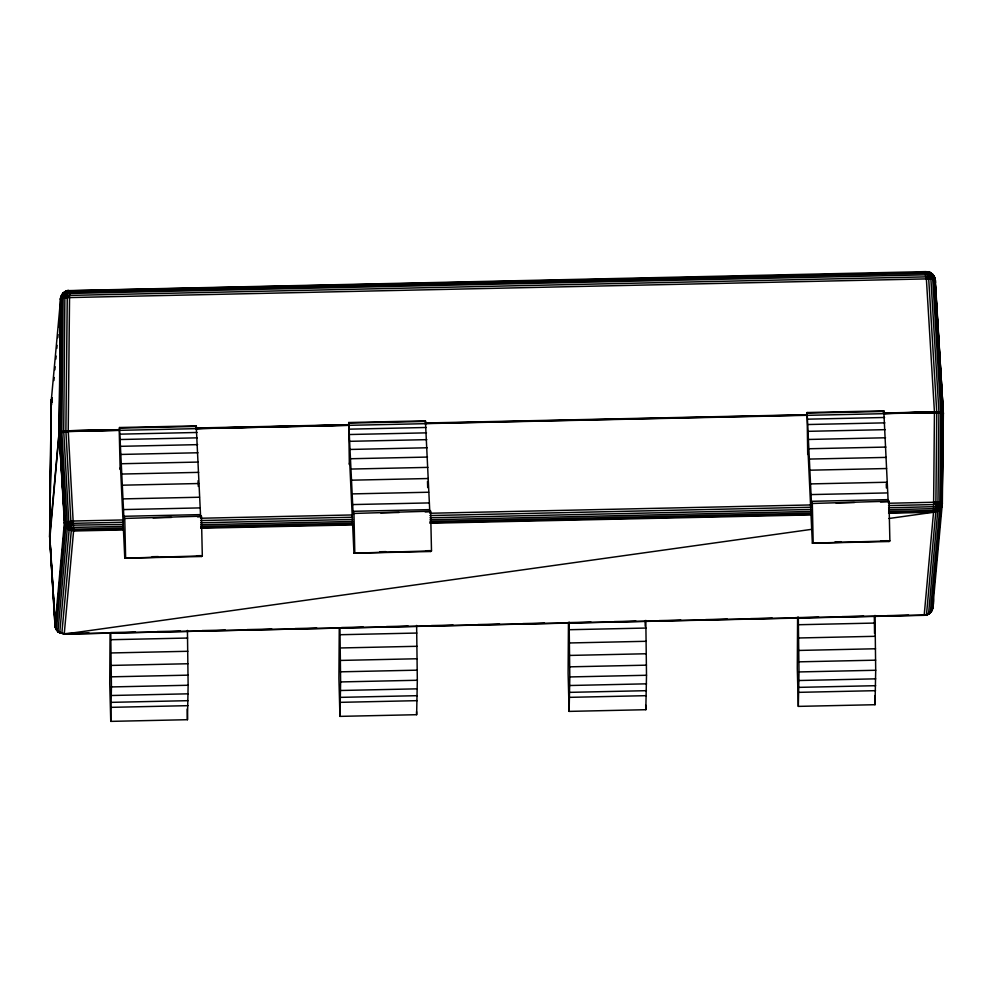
<?xml version="1.0" encoding="UTF-8"?>
<svg xmlns="http://www.w3.org/2000/svg" width="993" height="993" viewBox="0 0 993 993"><rect width="100%" height="100%" fill="white"/><g stroke="black" fill="none" stroke-linecap="round" stroke-linejoin="round"><path stroke-width="1.49" d="M187.441 630.418L188.124 685.257L187.454 719.702L110.757 721.377L111.427 686.933L110.769 633.608M416.626 625.416L417.321 680.255L416.638 714.699L339.941 716.375L340.624 681.93L339.966 628.619M645.822 620.426L646.505 675.265L645.822 709.71L569.126 711.385L569.808 676.941L569.126 622.102M875.007 615.424L875.702 670.263L875.019 704.707L798.322 706.383L799.005 671.938L798.31 617.1M123.194 529.914L73.619 530.994L69.162 529.952L64.818 524.825L59.084 432.352L60.474 299.166L63.006 293.059L66.99 290.664L926.084 271.623L932.402 274.006L934.922 278.065L943.35 413.287L942.332 503.451L932.675 608.759L930.354 612.706L926.469 615.015L64.222 634.117L57.904 631.734L55.037 625.64L49.65 536.679L51.164 401.743L60.796 296.907L63.006 293.059L66.99 290.664L63.08 292.997L60.747 297.118M52.269 399.285L51.425 401.135L52.319 402.289L51.164 401.743L52.269 397.87L51.164 401.743L49.712 536.505L55.037 625.64L57.904 631.734L55.037 625.64L64.384 522.591L59.183 432.129L60.809 298.732C60.461 294.251 65.215 290.875 69.373 290.837L928.467 272.392L932.539 274.49L935.269 280.1L943.276 412.865L942.059 503.178C942.618 507.671 937.466 510.452 933.557 510.439L888.623 511.42M123.107 519.947L73.532 521.027L64.384 522.591L65.799 526.886L56.452 629.947L59.704 633.013L69.187 529.393L63.701 430.962L64.917 291.545L65.041 296.026L61.827 297.441L60.474 299.166L60.796 296.907L60.474 299.166L69.56 295.405L928.654 276.811L932.675 277.73L934.996 279.678L943.35 413.696L934.45 412.529L883.472 413.436L936.784 412.591L935.803 511.916L926.457 614.977C934.649 612.855 933.47 602.093 933.097 595.788C934.028 602.825 934.003 615.015 924.185 615.312L64.272 634.055L57.942 631.685L55.36 627.253M57.942 631.685L67.288 528.636L67.176 524.676L64.384 522.591L73.581 523.323L123.157 522.244M123.219 529.281L73.643 530.361L69.162 529.952L69.076 525.185L67.176 524.676M64.173 633.584L61.839 633.348L71.347 530.138L65.886 430.813L67.276 295.591L69.56 295.405C71.496 292.339 67.276 287.598 67.102 292.215L63.18 294.114L60.474 299.166L63.229 295.244L69.498 293.469L926.258 274.8C931.595 274.229 937.752 278.661 934.86 284.693M931.719 607.629L932.986 606.512L931.831 610.459L928.542 614.121L938.025 507.969C946.13 504.916 939.477 500.46 933.445 502.272L888.512 503.252M930.329 612.333L939.85 507.063M941.24 506.728L931.782 610.856L931.707 610.05M50.134 540.465L50.146 516.521M50.42 493.31L51.127 429.87M52.294 401.408L51.499 401.693L51.413 405.119L51.487 401.048L52.281 400.291M60.809 296.895L59.419 431.918L64.818 524.639L55.471 627.886L56.452 629.947L56.278 629.003M61.752 295.616L60.35 431.533L65.823 525.942L69.2 528.375L73.643 529.182L123.231 528.102M812.2 529.257L64.222 634.117L73.643 530.361L68.219 430.788L69.56 295.405M924.185 615.312L933.532 512.251L934.45 412.529L885.024 413.609M53.101 590.823L49.65 536.679L51.152 425.203M71.347 530.138C67.772 529.381 64.582 526.34 64.384 522.591L67.201 526.091L71.297 527.407L71.322 530.759M888.996 518.495L933.532 512.251C943.263 510.017 946.962 499.926 933.494 504.581L888.561 505.561M69.051 523.261L69.013 521.412L64.731 522.293L59.183 432.129L65.886 430.813L119.21 429.994L119.52 427.524L196.229 425.848L200.611 516.794L197.533 516.869M53.907 380.542L54.181 377.489M54.876 369.83L55.149 366.765M55.844 359.106L56.129 356.053M56.824 348.394L57.097 345.328M57.793 337.682L58.066 334.616M58.761 326.958L59.046 323.904M60.846 303.995L61.119 300.929M49.65 536.679L59.084 432.352M807.098 412.529L811.48 503.488L888.996 501.192L889.877 540.9L889.045 541.52L812.348 543.183L808.103 452.572L807.719 454.459L807.098 412.529L883.795 410.854L888.176 501.813L880.506 501.974M942.791 419.816L943.338 413.076L940.768 412.045L883.472 413.324L883.795 410.854M883.298 413.026L934.438 411.909L926.382 278.921C922.025 266.558 935.108 272.641 935.269 280.1L932.477 275.173L926.196 273.236L67.102 292.215M935.803 511.916L935.878 508.565L938.025 507.969M888.623 512.599L933.557 511.618C937.963 511.606 942.357 508.031 942.332 503.451L939.837 505.648L935.803 506.641L888.598 507.783M51.164 401.743L51.487 399.484L51.164 401.743L51.487 401.048M942.022 505.71L942.332 503.451M938.025 510.414L939.75 509.161L940.793 412.927L932.712 279.058C933.979 271.573 925.228 268.383 928.703 278.847L936.784 412.591M931.806 609.913L932.986 606.512L931.769 609.131M196.031 426.916L196.229 425.848M348.717 422.521L349.337 464.451L349.722 462.564L353.967 553.175L430.664 551.512L431.496 550.892L430.627 511.184L353.098 513.468L348.717 422.521L425.414 420.846L429.795 511.805L425.19 511.904M425.227 421.913L425.414 420.846M60.809 298.732L67.276 297.627L928.703 278.847L934.934 279.616L926.32 276.737M942.084 505.313L939.85 509.061M51.425 400.191L52.269 398.466M59.096 432.973L68.244 431.409L119.21 430.304L65.91 431.583M932.377 274.056L934.922 278.065M933.854 275.793L934.028 276.737M931.744 608.163L932.576 607.008M63.167 296.684L63.142 293.345M65.886 430.813L119.21 429.994L120.153 469.441L120.538 467.554L124.783 558.178L201.48 556.502L202.311 555.881L201.43 516.186L123.914 518.47L119.52 427.524M124.783 558.178L202.311 555.881M200.611 516.794L201.43 516.186M353.967 553.175L431.496 550.892M429.795 511.805L430.627 511.184M812.348 543.183L889.877 540.9M888.176 501.813L888.996 501.192M928.579 613.612L926.419 614.506M933.494 504.581L935.741 503.377L942.059 503.178L943.077 413.423L934.922 279.306M73.532 521.027L71.26 522.219L67.127 521.685L61.839 432.079L63.18 294.114M926.382 278.921L928.629 277.854L928.703 278.847L930.838 278.09L938.931 411.884L937.926 506.269M65.811 525.086L65.774 522.293L67.127 521.685L67.288 528.636L69.1 529.356M939.738 505.698L939.775 502.669L941.19 502.905L942.183 412.306L933.966 277.419M59.096 432.874L49.948 537.412M65.675 522.293L64.731 522.293M60.871 298.359L61.74 298.049M935.828 511.296L937.926 511.01L938 506.244M65.041 296.026L67.276 295.591M941.128 504.965L941.19 502.905L942.022 504.146M934.996 279.678L932.588 278.462L930.863 278.896L930.627 274.08M61.74 298.347L63.291 297.404L65.091 297.763L65.153 296.944L67.276 297.627L67.152 292.203M935.828 508.577L888.623 509.781M934.45 412.12L883.472 413.324L936.771 411.834M51.512 402.016L52.306 401.979M928.567 614.071L928.443 612.718M68.232 431.198L119.21 429.994M119.756 428.107L196.453 426.431M348.94 423.105L425.637 421.429M807.321 413.113L884.018 411.437M68.219 430.788L119.359 429.671M196.837 427.983L348.704 424.669M426.183 422.981L807.371 414.677M425.091 423.428L806.775 415M883.472 413.436L934.45 412.318M195.919 428.628L348.406 425.302L120.016 430.329M425.103 423.626L806.788 415.31M349.201 425.327L425.898 423.663M807.582 415.335L884.279 413.671M120.302 434.152L196.999 432.476M349.486 429.162L426.183 427.486M807.868 419.17L884.564 417.494M120.612 439.514L197.309 437.839M349.797 434.512L426.494 432.849M808.178 424.52L884.875 422.857M120.935 446.316L197.632 444.641M350.132 441.314L426.829 439.651M808.513 431.322L885.21 429.659M121.283 454.434L197.979 452.758M350.467 449.444L427.164 447.769M808.848 439.452L885.545 437.776M121.63 463.731L198.327 462.068M350.814 458.741L427.511 457.065M809.196 448.749L885.893 447.073M121.965 474.046L198.662 472.37M351.162 469.056L427.859 467.38M809.543 459.064L886.24 457.388M122.313 485.192L199.01 483.517M351.497 480.19L428.194 478.527M809.878 470.198L886.575 468.535M122.747 498.896L199.444 497.232M351.944 493.906L428.641 492.23M810.313 483.914L887.01 482.238M123.194 509.583L199.891 507.907M352.378 504.581L429.075 502.917M810.76 494.588L887.457 492.925M123.591 516.298L200.288 514.622M352.776 511.308L429.472 509.632M811.157 501.316L887.854 499.64M153.059 517.837L171.466 517.427M380.704 512.872L399.112 512.475M836.019 502.942L854.427 502.545M200.574 518.247L352.416 514.945M429.895 513.257L811.045 504.94M200.623 520.555L352.465 517.241M429.944 515.553L811.095 507.249M123.194 524.465L69.076 525.185M200.66 522.777L352.503 519.463M429.981 517.775L811.132 509.471M123.219 526.464L71.347 527.42M200.685 524.776L352.527 521.462M429.994 519.773L811.157 511.469M200.698 526.414L352.54 523.1M430.006 521.412L811.157 513.108M200.685 527.593L352.527 524.279M429.994 522.591L811.144 514.287M200.66 528.226L352.503 524.925M429.969 523.237L811.12 514.92M888.598 513.232L933.532 512.251M152.14 556.713L158.272 556.577M196.614 555.745L201.219 555.646L201.48 556.502M379.785 551.748L385.929 551.624M425.811 550.755L430.416 550.643L430.664 551.512M835.101 541.83L841.232 541.694M881.114 540.825L887.258 540.688M65.724 633.546L88.973 633.038M110.657 632.566L135.445 632.032M157.142 631.56L180.378 631.051M202.076 630.58L225.312 630.071M247.009 629.599L271.797 629.053M295.033 628.557L316.73 628.072M341.518 627.539L363.215 627.067M386.451 626.558L408.148 626.087M431.384 625.578L453.081 625.106M477.869 624.56L499.553 624.088M522.802 623.592L544.487 623.107M567.735 622.611L590.972 622.102M614.208 621.593L635.905 621.121M659.141 620.613L680.838 620.141M705.626 619.595L727.323 619.123M750.559 618.627L772.256 618.142M795.492 617.646L818.729 617.137M841.977 616.628L863.662 616.156M886.91 615.648L908.595 615.176M110.893 639.715L187.59 638.04M340.078 634.726L416.775 633.05M569.262 629.723L645.959 628.048M798.459 624.734L875.156 623.058M111.104 652.96L187.801 651.284M340.289 647.97L416.986 646.294M569.486 642.967L646.182 641.292M798.67 637.978L875.367 636.302M111.266 665.422L187.962 663.746M340.45 660.432L417.147 658.756M569.647 655.43L646.344 653.754M798.831 650.44L875.528 648.764M111.377 676.829L188.074 675.153M340.562 671.827L417.259 670.163M569.759 666.837L646.455 665.161M798.943 661.835L875.64 660.171M111.427 686.933L188.124 685.257M340.624 681.93L417.321 680.255M569.808 676.941L646.505 675.265M799.005 671.938L875.702 670.263M111.427 695.497L188.124 693.822M340.624 690.495L417.321 688.832M569.808 685.505L646.505 683.829M798.993 680.515L875.689 678.84M111.365 702.349L188.062 700.673M340.562 697.359L417.259 695.683M569.746 692.357L646.443 690.681M798.931 687.367L875.64 685.691M111.253 707.339L187.95 705.663M340.438 702.336L417.134 700.661M569.634 697.347L646.331 695.671M798.819 692.344L875.516 690.669M67.139 522.281L67.263 523.112M928.48 273.423L928.418 272.38M55.372 627.539L55.037 625.64L56.191 626.409M67.301 296.622L69.622 297.602M939.688 503.265L937.938 502.483L937.889 504.32L937.864 503.314L935.766 502.346L935.791 503.377L933.445 502.272M73.581 523.323L71.26 522.219L71.198 521.188L69.113 522.256L69.138 523.261M57.768 631.25L59.741 632.591L59.605 631.622M54.354 610.745L55.323 626.062L56.204 626.707L55.037 625.64L55.447 627.75M67.201 528.077L65.799 526.886L64.744 523.174M56.216 627.241L55.323 626.062L54.392 610.769M55.347 626.844L56.241 628.221M934.885 278.301L935.269 280.1M888.785 540.664L889.045 541.52M932.514 274.105L932.588 275.247M61.703 294.784L61.653 295.753M61.839 633.348L59.654 632.553M53.299 593.888L54.156 607.679M50.407 545.045L51.152 557.272M51.338 560.337L52.17 574.091M52.356 577.144L53.088 589.37M53.374 593.963L54.118 606.189M930.565 273.149L930.764 275.471M933.929 276.6L934.103 278.487M198.091 480.699L198.315 486.446M932.526 276.29L932.588 278.462M55.409 626.993L55.323 626.062M886.277 483.827L886.401 487.973M427.499 481.444L427.698 487.637M65.128 296.001L65.066 296.957M874.771 695.584L875.019 704.707M798.322 706.383L797.292 668.351L797.602 617.286M645.711 705.142L645.822 709.71M569.126 711.385L568.108 673.353L568.443 623.703M416.551 711.658L416.638 714.699M339.941 716.375L338.911 678.343L339.258 628.693M187.168 709.052L187.454 719.702M110.757 721.377L109.727 683.345L110.062 633.695M812.299 502.868L813.18 542.575M353.93 512.86L354.799 552.567M124.733 517.849L125.615 557.557M941.203 503.786L941.153 506.864M935.816 504.494L935.803 506.641M874.324 617.038L874.548 633.522M645.115 620.613L645.214 626.273M67.214 293.705L67.226 295.591M348.394 424.992L195.906 428.417L348.394 424.992M930.838 278.09L930.726 277.134L930.764 278.065M71.322 525.483L71.235 523.336L71.322 525.483M928.604 276.811L928.542 274.937L928.604 276.811"/></g></svg>
